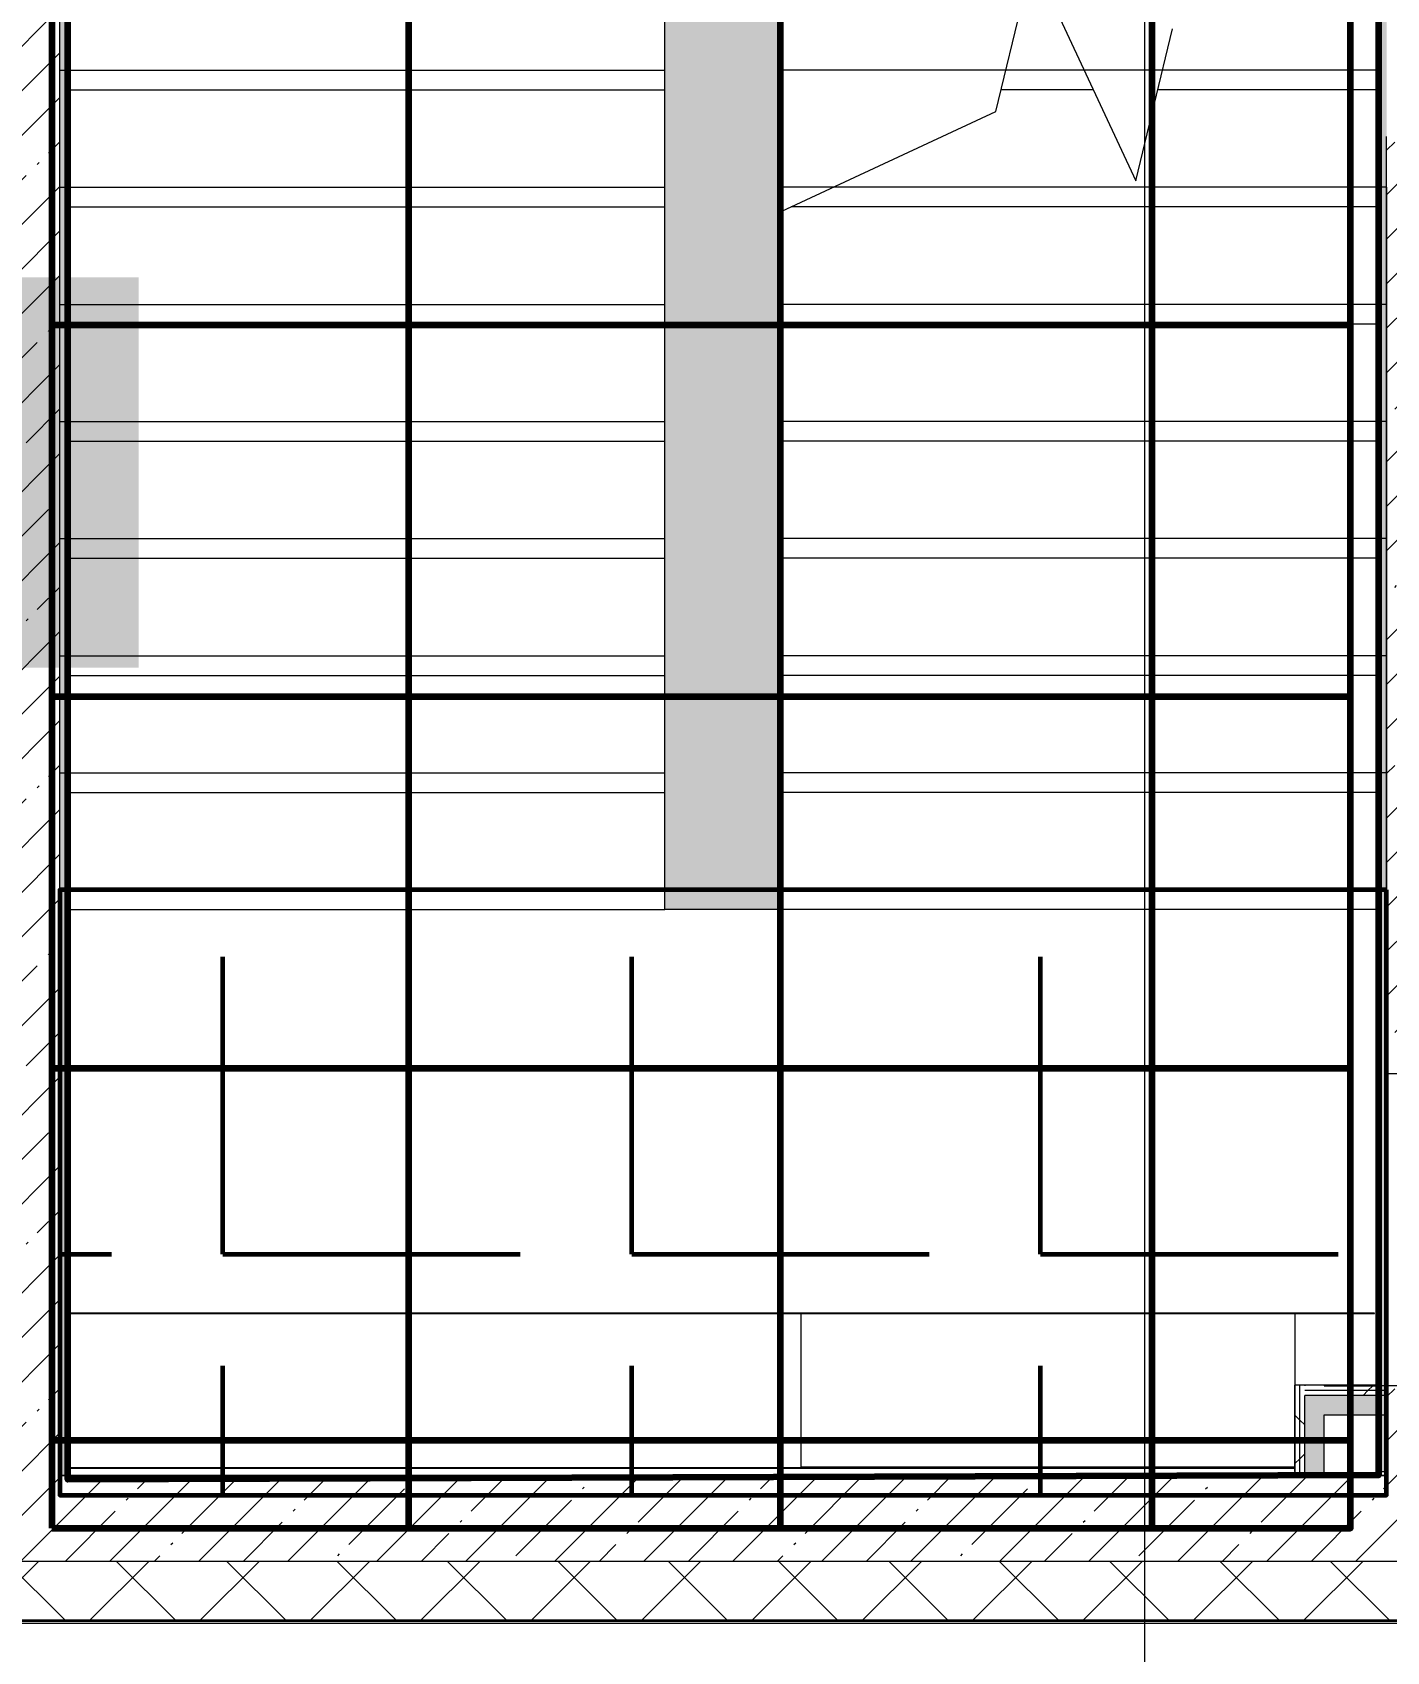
# Model space of a CAD drawing. Header units: millimetres. Extents: x -164500 to 426394, y -23753 to 102118.
# Drawn here: x 220782 to 224252, y -332 to 3816 of the extents above; entities that cross this region are included whole.
import ezdxf

# ---------------------------------------------------------------- set-up
doc = ezdxf.new("R2010")
doc.units = ezdxf.units.MM
doc.linetypes.add('Осевая', pattern=[6350, 1270, -952.5, 3175, -952.5])
for name, color, linetype, lineweight in [('336 лестницы', 150, 'Continuous', 120), ('374 ПК-4', 211, 'Continuous', 120), ('474 плитка КР-1.1 лестницы', 150, 'Continuous', 60), ('A-FLOR', 7, 'Continuous', 9), ('A-WALL', 7, 'Continuous', 5), ('I-WALL', 7, 'Continuous', 5), ('S-STRS', 7, 'Continuous', 9), ('S-STRS-MBND', 7, 'Continuous', 9), ('Оси', 7, 'Continuous', 9), ('Оси-2', 7, 'Осевая', 9)]:
    doc.layers.add(name, color=color, linetype=linetype, lineweight=lineweight)
doc.layers.add('A-AREA-PATT-2', color=7, linetype='Continuous', lineweight=5, true_color=0xcde0ef, transparency=1)
doc.layers.add('A-WALL-1', color=9, linetype='Continuous', lineweight=5, true_color=0x808080)
doc.layers.add('A-WALL-FNSH-1', color=9, linetype='Continuous', lineweight=5, true_color=0x808080)
doc.styles.add('СПДС', font='ГОСТ тип А.ttf', dxfattribs={"width": 0.9})
pattern_1 = [(45, (148772.12, -0.94), (-114.04925, 114.04925), []), (45, (148886.17, -0.94), (-114.04925, 114.04925), [201.612, -40.322, 6.706, -33.617])]
pattern_2 = [(0, (148772.123, -0.94), (243.84, 60.96), [20.117, -162.763, 20.117, -162.763, -975.36]), (0, (148772.123, -0.94), (243.84, 60.96), [-365.76, 20.117, -345.643, 20.117, -162.763, -426.72]), (0, (148772.123, -0.94), (243.84, 60.96), [-914.4, 20.117, -101.803, 20.117, -284.683]), (120, (148863.563, 29.54), (-174.71291, 180.691634), [20.117, -162.763, 20.117, -162.763, -975.36]), (120, (148863.563, 29.54), (-174.71291, 180.691634), [-365.76, 20.117, -345.643, 20.117, -162.763, -426.72]), (120, (148863.563, 29.54), (-174.71291, 180.691634), [-914.4, 20.117, -101.803, 20.117, -284.683]), (240, (148894.043, 151.46), (-69.12709, -241.651634), [20.117, -162.763, 20.117, -162.763, -975.36]), (240, (148894.043, 151.46), (-69.12709, -241.651634), [-365.76, 20.117, -345.643, 20.117, -162.763, -426.72]), (240, (148894.043, 151.46), (-69.12709, -241.651634), [-914.4, 20.117, -101.803, 20.117, -284.683])]
pattern_3 = [(45, (148772.12, -0.94), (-212.132, 212.132), []), (135, (148772.12, -0.94), (-212.132, -212.132), [])]

msp = doc.modelspace()

# ---------------------------------------------------------------- hatches: boundary and pattern name
at = {"layer": '336 лестницы'}
h = msp.add_hatch(dxfattribs=at)
h.set_pattern_fill('ANSI37', color=256, scale=300, angle=45)
h.set_pattern_definition([(90, (205553.1, 26879), (-952.5, 0), []), (180, (205553.1, 26879), (-6e-14, -952.5), [])])
h.paths.add_polyline_path([(220831.123, -16.166), (224159.831, -16.166), (224159.831, 5612.544), (220831.123, 5612.544)])
at = {"layer": '474 плитка КР-1.1 лестницы'}
h = msp.add_hatch(dxfattribs=at)
h.set_pattern_fill('ANGLE', color=256, scale=150)
h.set_pattern_definition([(0, (205553.1, 26879), (0, 1047.75), [762, -285.75]), (90, (205553.1, 26879), (-1047.75, 6e-14), [762, -285.75])])
h.paths.add_polyline_path([(224252.123, 1619.059), (220852.123, 1619.059), (220852.123, 68.768), (224252.123, 68.768)])
at = {"layer": 'A-AREA-PATT-2'}
h = msp.add_hatch(color=256, dxfattribs=at)
h.paths.add_polyline_path([(222402.123, 1568.768), (222702.123, 1568.768), (222702.123, 5169.059), (222402.123, 5168.768), (222402.123, 1859.091)])
h.paths.add_polyline_path([(224239.771, 5169.059), (224242.123, 5169.059), (224242.123, 5436.076), (224232.123, 5436.076), (224232.123, 5169.059)])
at = {"layer": 'A-WALL'}
h = msp.add_hatch(dxfattribs=at)
h.set_pattern_fill('FP_24', color=256, style=0, pattern_type=2)
h.set_pattern_definition([(45, (148772.12, -0.94), (-141.42136, 141.42136), []), (135, (148772.12, -0.94), (-141.42136, -141.42136), [])])
h.paths.add_polyline_path([(224252.123, -250.941), (224472.123, -250.941), (224472.123, -100.941), (220332.123, -100.941), (220332.123, -250.941), (224048.58, -250.941)])
h.paths.add_polyline_path([(216098.502, -250.941), (219432.123, -250.941), (219432.123, -100.941), (215832.123, -100.941), (215832.123, -250.941)])
h.paths.add_polyline_path([(214182.123, -250.941), (214932.123, -250.941), (214932.123, -100.941), (213932.123, -100.941), (213932.123, -250.941)])
h.paths.add_polyline_path([(210182.123, -250.941), (210832.123, -250.941), (210832.123, -100.941), (209682.123, -100.941), (209682.123, -250.941)])
h.paths.add_polyline_path([(207582.123, -250.941), (207582.123, -100.941), (206832.123, -100.941), (206832.123, -250.941), (207425.689, -250.941)])
h.paths.add_polyline_path([(205182.123, -250.941), (205932.123, -250.941), (205932.123, -100.941), (205182.123, -100.941), (205182.123, -118.941)])
h.paths.add_polyline_path([(200682.123, -250.941), (202082.123, -250.941), (202082.123, -100.941), (200682.123, -100.941)])
h.paths.add_polyline_path([(196584.673, -250.941), (197582.123, -250.941), (197582.123, -100.941), (196182.123, -100.941), (196182.123, -250.941)])
h.paths.add_polyline_path([(191682.123, -250.941), (192808.457, -250.941), (192808.457, -100.941), (191432.123, -100.941), (191432.123, -250.941), (191525.533, -250.941)])
h.paths.add_polyline_path([(194082.123, -250.941), (194082.123, -100.941), (193708.457, -100.941), (193708.457, -250.941)])
h.paths.add_polyline_path([(187262.123, -250.941), (188332.123, -250.941), (188332.123, -100.941), (186762.123, -100.941), (186762.123, -250.941), (187189.127, -250.941)])
h.paths.add_polyline_path([(181782.123, -250.941), (182642.123, -250.941), (182642.123, -100.941), (181782.123, -100.941), (181782.123, -118.941)])
h.paths.add_polyline_path([(183575.455, -250.941), (184662.123, -250.941), (184662.123, -100.941), (183542.123, -100.941), (183542.123, -250.941)])
h.paths.add_polyline_path([(178516.314, -250.941), (179682.123, -250.941), (179682.123, -100.941), (177981.867, -100.941), (177981.867, -250.941)])
h.paths.add_polyline_path([(171288.97, -250.941), (171482.123, -250.941), (171482.123, -100.941), (170382.123, -100.941), (170382.123, -250.941), (171282.123, -250.941)])
h.paths.add_polyline_path([(174902.642, -250.941), (175181.867, -250.941), (175181.867, -100.941), (173582.123, -100.941), (173582.123, -250.941), (174332.123, -250.941)])
h.paths.add_polyline_path([(165432.123, -250.941), (166032.123, -250.941), (166032.123, -100.941), (164882.123, -100.941), (164882.123, -250.941)])
h.paths.add_polyline_path([(167582.123, -250.941), (167582.123, -100.941), (166932.123, -100.941), (166932.123, -250.941), (166952.564, -250.941)])
h.paths.add_polyline_path([(160932.123, -250.941), (161782.123, -250.941), (161782.123, -100.941), (160432.123, -100.941), (160432.123, -250.941), (160447.955, -250.941)])
h.paths.add_polyline_path([(155388.814, -250.941), (157332.123, -250.941), (157332.123, -100.941), (153402.123, -100.941), (153402.123, -250.941), (154666.08, -250.941)])
h.paths.add_polyline_path([(148662.123, -250.941), (152502.123, -250.941), (152502.123, -100.941), (148512.123, -100.941), (148512.123, -250.941)])
at = {"layer": 'I-WALL'}
h = msp.add_hatch(dxfattribs=at)
h.set_pattern_fill('FP_1', color=256, style=0, pattern_type=2)
h.set_pattern_definition(pattern_1)
h.paths.add_polyline_path([(220852.123, 119.059), (220852.123, 7899.059), (220632.123, 7899.059), (220632.123, 119.059), (220830.242, 119.059)])
h = msp.add_hatch(dxfattribs=at)
h.set_pattern_fill('FP_1', color=256, style=0, pattern_type=2)
h.set_pattern_definition(pattern_1)
h.paths.add_polyline_path([(224427.49, -100.941), (224472.123, -100.941), (224472.123, 349.059), (224252.123, 349.059), (224252.123, -100.941)])
h.paths.add_polyline_path([(224472.123, 1149.059), (224472.123, 3549.059), (224252.123, 3549.059), (224252.123, 1149.059)])
h.paths.add_polyline_path([(224252.123, 4049.059), (224472.123, 4049.059), (224472.123, 7899.059), (224252.123, 7899.059), (224252.123, 4695.553)])
h = msp.add_hatch(dxfattribs=at)
h.set_pattern_fill('FP_191', color=256, style=0, pattern_type=2)
h.set_pattern_definition(pattern_2)
h.paths.add_polyline_path([(220852.123, 119.059), (220872.123, 119.059), (220871.171, 7659.059), (220852.123, 7679.059), (220852.123, 514.559)])
h = msp.add_hatch(dxfattribs=at)
h.set_pattern_fill('FP_191', color=256, style=0, pattern_type=2)
h.set_pattern_definition(pattern_2)
h.paths.add_polyline_path([(224252.123, 129.059), (224252.123, 274.059), (224245.305, 274.059), (224252.123, 349.059), (224252.123, 7659.059), (224232.123, 7658.059), (224232.123, 129.059)])
h = msp.add_hatch(dxfattribs=at)
h.set_pattern_fill('FP_192', color=256, style=0, pattern_type=2)
h.set_pattern_definition(pattern_3)
h.paths.add_polyline_path([(224017.123, 119.059), (224029.623, 119.059), (224029.623, 349.059), (224017.123, 349.059), (224017.123, 129.059)])
h = msp.add_hatch(dxfattribs=at)
h.set_pattern_fill('FP_192', color=256, style=0, pattern_type=2)
h.set_pattern_definition(pattern_3)
h.paths.add_polyline_path([(224042.123, 119.059), (224042.123, 349.059), (224029.623, 349.059), (224029.623, 119.059)])
h = msp.add_hatch(dxfattribs=at)
h.set_pattern_fill('FP_192', color=256, style=0, pattern_type=2)
h.set_pattern_definition(pattern_3)
h.paths.add_polyline_path([(224048.58, 336.559), (224232.123, 336.559), (224232.123, 349.059), (224042.123, 349.059), (224042.886, 336.559)])
h = msp.add_hatch(dxfattribs=at)
h.set_pattern_fill('FP_192', color=256, style=0, pattern_type=2)
h.set_pattern_definition(pattern_3)
h.paths.add_polyline_path([(224048.58, 324.059), (224232.123, 324.059), (224232.123, 336.559), (224042.123, 336.559), (224042.123, 324.059)])
msp.add_hatch(color=256, dxfattribs=at).paths.add_polyline_path([(224048.58, 119.059), (224092.123, 119.059), (224092.123, 324.059), (224042.123, 324.059), (224042.123, 119.059)])
h = msp.add_hatch(color=256, dxfattribs=at)
h.paths.add_polyline_path([(224092.123, 274.059), (224232.123, 274.059), (224232.123, 324.059), (224092.123, 324.059)])
h.paths.add_polyline_path([(224252.123, 274.059), (224249.827, 323.798), (224245.305, 274.059)])
h = msp.add_hatch(dxfattribs=at)
h.set_pattern_fill('FP_1', color=256, style=0, pattern_type=2)
h.set_pattern_definition(pattern_1)
h.paths.add_polyline_path([(221880.377, -100.941), (224252.123, -100.941), (224252.123, 119.059), (220632.123, 119.059), (220632.123, -100.941), (221157.642, -100.941)])

# ---------------------------------------------------------------- linework, layer by layer
at = {"layer": '336 лестницы'}
msp.add_lwpolyline([(220831.123, -16.166), (224159.831, -16.166), (224159.831, 5612.544), (220831.123, 5612.544)], close=True, dxfattribs=at)
at = {"layer": '374 ПК-4'}
msp.add_lwpolyline([(222476.123, 7639.059), (224230.123, 7638.059), (224231.123, 119.559), (220872.123, 109.059), (220872.123, 7638.059), (221076.123, 7639.059)], dxfattribs=at)
at = {"layer": '474 плитка КР-1.1 лестницы'}
msp.add_lwpolyline([(224252.123, 1619.059), (220852.123, 1619.059), (220852.123, 68.768), (224252.123, 68.768)], close=True, dxfattribs=at)
at = {"layer": 'A-FLOR'}
for p, q in [((222752.123, 536), (224017.123, 536)), ((222752.123, 140), (222752.123, 536)), ((222752.123, 535.059), (224017.123, 535.059)), ((222752.123, 139.059), (222752.123, 535.059)), ((224017.123, 536), (224017.123, 140)), ((224017.123, 535.059), (224017.123, 139.059)), ((224017.123, 140), (222752.123, 140)), ((224017.123, 139.059), (222752.123, 139.059))]:
    msp.add_line(p, q, dxfattribs=at)
at = {"layer": 'A-WALL'}
for p, q in [((220852.123, 119.059), (220852.123, 7679.059)), ((224252.123, 349.059), (224252.123, 3549.059)), ((224029.623, 119.059), (224029.623, 350.059)), ((224042.123, 350.059), (224042.123, 349.059)), ((224252.123, 336.559), (224042.123, 336.559)), ((224092.123, 350.059), (224092.123, 349.059)), ((224231.123, 349.059), (224231.123, 350.059)), ((224042.123, 119.059), (224042.123, 324.059)), ((224252.123, 324.059), (224042.123, 324.059)), ((224472.123, -100.941), (220332.123, -100.941)), ((220332.123, -250.941), (224622.123, -250.941)), ((220332.123, -253.941), (224625.123, -253.941))]:
    msp.add_line(p, q, dxfattribs=at)
at = {"layer": 'A-WALL-1'}
for p, q in [((220872.123, 119.059), (220872.123, 7679.059)), ((224232.123, 7659.059), (224232.123, 129.059)), ((224252.123, 1149.059), (224622.123, 1149.059)), ((224092.123, 350.059), (224017.123, 350.059)), ((224622.123, 349.059), (224092.123, 349.059)), ((224092.123, 119.059), (224092.123, 274.059)), ((224092.123, 274.059), (224252.123, 274.059)), ((224252.123, 119.059), (224252.123, 274.059)), ((224017.123, 139.059), (224017.123, 119.059)), ((224232.123, 129.059), (224252.123, 129.059)), ((224252.123, 119.059), (220852.123, 119.059))]:
    msp.add_line(p, q, dxfattribs=at)
at = {"layer": 'A-WALL-FNSH-1'}
for p, q in [((220873.123, 138.059), (220873.123, 7658.059)), ((224231.123, 5800.09), (224231.123, 3314.133)), ((224231.123, 3314.133), (224232.123, 3314.133)), ((224232.123, 3008.648), (224231.123, 3008.648)), ((224231.123, 3008.648), (224231.123, 350.059)), ((224221.123, 535.059), (220872.123, 535.059)), ((220872.123, 534.059), (224221.123, 534.059)), ((224221.123, 534.059), (224221.123, 535.059)), ((224017.123, 350.059), (224016.123, 350.059)), ((224016.123, 350.059), (224016.123, 139.059)), ((224231.123, 350.059), (224092.123, 350.059)), ((224092.123, 349.059), (224231.123, 349.059)), ((224231.123, 349.059), (224231.123, 139.559)), ((222752.123, 139.059), (220872.123, 139.059)), ((220873.123, 138.059), (224016.123, 138.059)), ((224016.123, 138.059), (224016.123, 129.059)), ((224016.123, 129.059), (224017.123, 129.059)), ((224231.123, 139.559), (224232.123, 139.559)), ((220332.123, -258.941), (224630.123, -258.941))]:
    msp.add_line(p, q, dxfattribs=at)
at = {"layer": 'I-WALL'}
for p, q in [((220872.52, 129.059), (220872.52, 7658.059)), ((220873.52, 7658.059), (220873.52, 129.059)), ((224231.123, 3008.648), (224231.123, 3314.133)), ((220872.52, 1629.535), (220873.52, 1629.535)), ((220872.52, 1309.059), (220873.52, 1309.059)), ((224252.123, 274.059), (224252.123, 349.059)), ((220872.52, 129.059), (220873.52, 129.059))]:
    msp.add_line(p, q, dxfattribs=at)
at = {"layer": 'S-STRS'}
for p, q in [((222702.123, 4019.059), (222702.123, 3719.059)), ((222402.123, 3668.768), (222402.123, 3968.768)), ((222702.123, 3719.059), (222702.123, 3419.059)), ((223276.224, 3719.059), (222702.123, 3719.059)), ((223276.224, 3719.059), (222702.123, 3719.059)), ((223678.023, 3719.059), (223477.123, 3719.059)), ((223678.023, 3719.059), (223477.123, 3719.059)), ((220872.123, 3668.768), (222402.123, 3668.768)), ((220872.123, 3668.768), (222402.123, 3668.768)), ((222402.123, 3368.768), (222402.123, 3668.768)), ((223500.574, 3668.768), (223264.002, 3668.768)), ((223500.574, 3668.768), (223264.002, 3668.768)), ((224232.123, 3668.768), (223665.801, 3668.768)), ((224232.123, 3668.768), (223665.801, 3668.768)), ((222702.123, 3419.059), (222702.123, 3357.67)), ((222833.771, 3419.059), (222702.123, 3419.059)), ((222833.771, 3419.059), (222702.123, 3419.059)), ((220872.123, 3368.768), (222402.123, 3368.768)), ((220872.123, 3368.768), (222402.123, 3368.768)), ((222402.123, 3068.768), (222402.123, 3368.768)), ((224232.123, 3368.768), (222725.923, 3368.768)), ((224232.123, 3368.768), (222725.923, 3368.768)), ((222702.123, 3357.67), (222702.123, 3068.768)), ((220872.123, 3068.768), (222402.123, 3068.768)), ((220872.123, 3068.768), (222402.123, 3068.768)), ((222402.123, 2768.768), (222402.123, 3068.768)), ((222702.123, 3068.768), (222702.123, 2768.768)), ((224232.123, 3068.768), (222702.123, 3068.768)), ((224232.123, 3068.768), (222702.123, 3068.768)), ((220872.123, 2768.768), (222402.123, 2768.768)), ((220872.123, 2768.768), (222402.123, 2768.768)), ((222402.123, 2468.768), (222402.123, 2768.768)), ((222702.123, 2768.768), (222702.123, 2468.768)), ((224232.123, 2768.768), (222702.123, 2768.768)), ((224232.123, 2768.768), (222702.123, 2768.768)), ((220872.123, 2468.768), (222402.123, 2468.768)), ((220872.123, 2468.768), (222402.123, 2468.768)), ((222402.123, 2168.768), (222402.123, 2468.768)), ((222702.123, 2468.768), (222702.123, 2168.768)), ((224232.123, 2468.768), (222702.123, 2468.768)), ((224232.123, 2468.768), (222702.123, 2468.768)), ((220872.123, 2168.768), (222402.123, 2168.768)), ((220872.123, 2168.768), (222402.123, 2168.768)), ((222402.123, 1868.768), (222402.123, 2168.768)), ((222702.123, 2168.768), (222702.123, 1868.768)), ((224232.123, 2168.768), (222702.123, 2168.768)), ((224232.123, 2168.768), (222702.123, 2168.768)), ((220872.123, 1868.768), (222402.123, 1868.768)), ((220872.123, 1868.768), (222402.123, 1868.768)), ((222402.123, 1568.768), (222402.123, 1868.768)), ((222702.123, 1868.768), (222702.123, 1568.768)), ((224232.123, 1868.768), (222702.123, 1868.768)), ((224232.123, 1868.768), (222702.123, 1868.768)), ((220872.123, 1568.768), (222402.123, 1568.768)), ((220872.123, 1568.768), (222402.123, 1568.768)), ((222702.123, 1568.768), (222402.123, 1568.768)), ((224232.123, 1568.768), (222702.123, 1568.768)), ((224232.123, 1568.768), (222702.123, 1568.768))]:
    msp.add_line(p, q, dxfattribs=at)
at = {"layer": 'S-STRS-MBND'}
for p, q in [((220852.123, 1619.059), (220852.123, 5519.059)), ((222402.123, 1619.059), (222402.123, 5519.059)), ((223250.546, 3613.404), (223345.055, 4002.28)), ((223345.055, 4002.28), (223609.192, 3435.837)), ((223609.192, 3435.837), (223703.7, 3824.713)), ((220852.123, 3719.059), (222402.123, 3719.059)), ((220852.123, 3719.059), (222402.123, 3719.059)), ((223477.123, 3719.059), (223276.224, 3719.059)), ((223477.123, 3719.059), (223276.224, 3719.059)), ((224232.123, 3719.059), (223678.023, 3719.059)), ((224232.123, 3719.059), (223678.023, 3719.059)), ((222702.123, 3357.67), (223250.546, 3613.404)), ((220852.123, 3419.059), (222402.123, 3419.059)), ((220852.123, 3419.059), (222402.123, 3419.059)), ((224252.123, 3419.059), (222833.771, 3419.059)), ((224252.123, 3419.059), (222833.771, 3419.059)), ((224252.123, 3419.059), (224252.123, 1619.059)), ((222702.123, 3357.67), (222702.123, 1619.059)), ((220852.123, 3119.059), (222402.123, 3119.059)), ((220852.123, 3119.059), (222402.123, 3119.059)), ((224252.123, 3119.059), (222702.123, 3119.059)), ((224252.123, 3119.059), (222702.123, 3119.059)), ((220852.123, 2819.059), (222402.123, 2819.059)), ((220852.123, 2819.059), (222402.123, 2819.059)), ((224252.123, 2819.059), (222702.123, 2819.059)), ((224252.123, 2819.059), (222702.123, 2819.059)), ((220852.123, 2519.059), (222402.123, 2519.059)), ((220852.123, 2519.059), (222402.123, 2519.059)), ((224252.123, 2519.059), (222702.123, 2519.059)), ((224252.123, 2519.059), (222702.123, 2519.059)), ((220852.123, 2219.059), (222402.123, 2219.059)), ((220852.123, 2219.059), (222402.123, 2219.059)), ((224252.123, 2219.059), (222702.123, 2219.059)), ((224252.123, 2219.059), (222702.123, 2219.059)), ((220852.123, 1919.059), (222402.123, 1919.059)), ((220852.123, 1919.059), (222402.123, 1919.059)), ((224252.123, 1919.059), (222702.123, 1919.059)), ((224252.123, 1919.059), (222702.123, 1919.059)), ((220852.123, 1619.059), (220852.123, 119.059)), ((220852.123, 1619.059), (222402.123, 1619.059)), ((220852.123, 1619.059), (222402.123, 1619.059)), ((222702.123, 1619.059), (222402.123, 1619.059)), ((224252.123, 1619.059), (222702.123, 1619.059)), ((224252.123, 1619.059), (222702.123, 1619.059)), ((224252.123, 119.059), (224252.123, 1619.059)), ((220852.123, 119.059), (224252.123, 119.059))]:
    msp.add_line(p, q, dxfattribs=at)
at = {"layer": 'Оси'}
msp.add_lwpolyline([(223632.123, -1907.2), (223632.123, 3092.8), (223632.123, 22397.13), (223632.123, 27397.13)], dxfattribs=at)
at = {"layer": 'Оси-2'}
msp.add_line((223632.123, 3093.741), (223632.123, 22398.071), dxfattribs=at)

# ---------------------------------------------------------------- texts
at = {"insert": (219476.543, 2938.77), "char_height": 500, "width": 1327.5945, "attachment_point": 1, "style": 'СПДС', "bg_fill": 1, "box_fill_scale": 1.5, "bg_fill_color": 7, "bg_fill_true_color": 16777215, "bg_fill_transparency": 0}
msp.add_mtext('2.25', dxfattribs=at)

doc.saveas('drawing.dxf')
